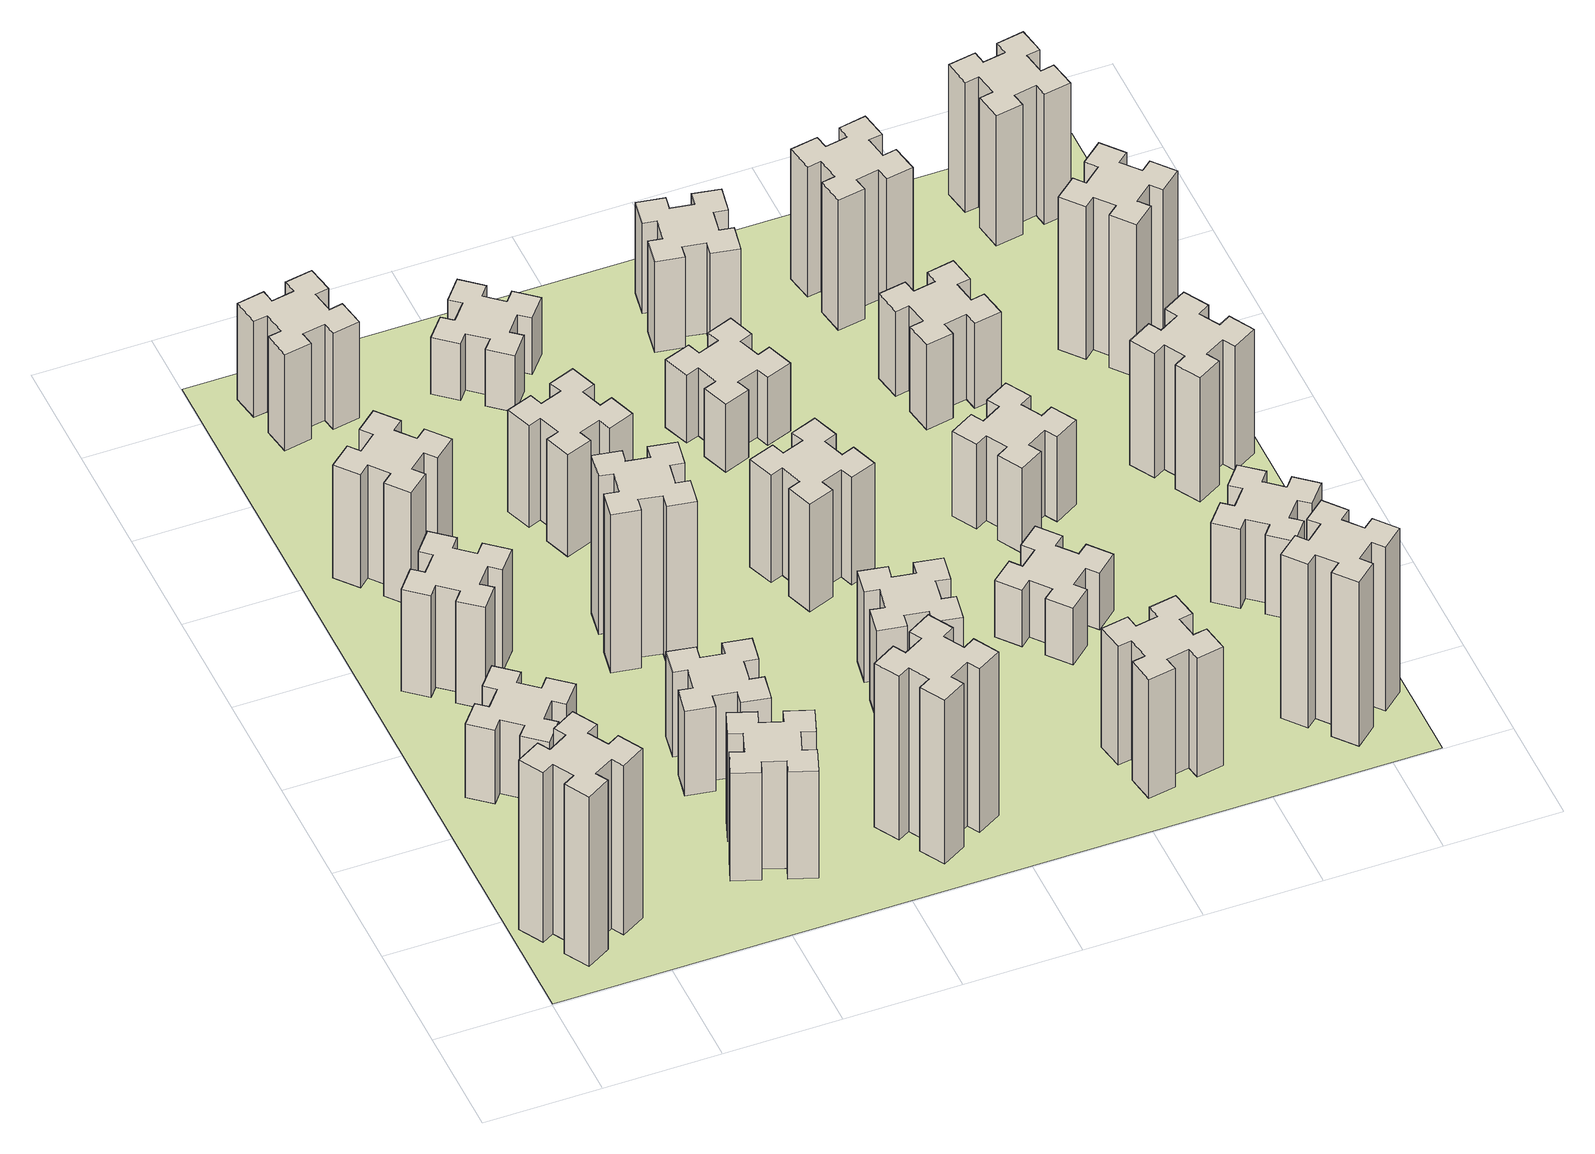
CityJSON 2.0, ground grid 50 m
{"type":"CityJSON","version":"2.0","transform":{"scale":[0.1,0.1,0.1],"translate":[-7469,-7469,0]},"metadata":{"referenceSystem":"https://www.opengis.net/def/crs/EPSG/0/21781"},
"CityObjects":{
"building1":{"type":"Building","attributes":{"class":"1000","function":"1000","usage":"1000","yearOfConstruction":2016,"roofType":"1000","measuredHeight":90,"storeysAboveGround":30,"storeysBelowGround":0},"geometry":[{"type":"Solid","lod":"1","boundaries":[[[[0,1,2,3,4,5,6,7,8,9,10,11,12,13,14,15,16,17,18,19]],[[17,16,20,21]],[[16,15,22,20]],[[15,14,23,22]],[[14,13,24,23]],[[13,12,25,24]],[[12,11,26,25]],[[11,10,27,26]],[[10,9,28,27]],[[9,8,29,28]],[[8,7,30,29]],[[7,6,31,30]],[[6,5,32,31]],[[5,4,33,32]],[[4,3,34,33]],[[3,2,35,34]],[[2,1,36,35]],[[1,0,37,36]],[[0,19,38,37]],[[19,18,39,38]],[[18,17,21,39]],[[24,25,26,27,28,29,30,31,32,33,34,35,36,37,38,39,21,20,22,23]]]]}]},
"building2":{"type":"Building","attributes":{"class":"1000","function":"1000","usage":"1000","yearOfConstruction":2016,"roofType":"1000","measuredHeight":39,"storeysAboveGround":30,"storeysBelowGround":0},"geometry":[{"type":"Solid","lod":"1","boundaries":[[[[40,41,42,43,44,45,46,47,48,49,50,51,52,53,54,55,56,57,58,59]],[[57,56,60,61]],[[56,55,62,60]],[[55,54,63,62]],[[54,53,64,63]],[[53,52,65,64]],[[52,51,66,65]],[[51,50,67,66]],[[50,49,68,67]],[[49,48,69,68]],[[48,47,70,69]],[[47,46,71,70]],[[46,45,72,71]],[[45,44,73,72]],[[44,43,74,73]],[[43,42,75,74]],[[42,41,76,75]],[[41,40,77,76]],[[40,59,78,77]],[[59,58,79,78]],[[58,57,61,79]],[[64,65,66,67,68,69,70,71,72,73,74,75,76,77,78,79,61,60,62,63]]]]}]},
"building3":{"type":"Building","attributes":{"class":"1000","function":"1000","usage":"1000","yearOfConstruction":2016,"roofType":"1000","measuredHeight":54,"storeysAboveGround":30,"storeysBelowGround":0},"geometry":[{"type":"Solid","lod":"1","boundaries":[[[[80,81,82,83,84,85,86,87,88,89,90,91,92,93,94,95,96,97,98,99]],[[97,96,100,101]],[[96,95,102,100]],[[95,94,103,102]],[[94,93,104,103]],[[93,92,105,104]],[[92,91,106,105]],[[91,90,107,106]],[[90,89,108,107]],[[89,88,109,108]],[[88,87,110,109]],[[87,86,111,110]],[[86,85,112,111]],[[85,84,113,112]],[[84,83,114,113]],[[83,82,115,114]],[[82,81,116,115]],[[81,80,117,116]],[[80,99,118,117]],[[99,98,119,118]],[[98,97,101,119]],[[104,105,106,107,108,109,110,111,112,113,114,115,116,117,118,119,101,100,102,103]]]]}]},
"building4":{"type":"Building","attributes":{"class":"1000","function":"1000","usage":"1000","yearOfConstruction":2016,"roofType":"1000","measuredHeight":60,"storeysAboveGround":30,"storeysBelowGround":0},"geometry":[{"type":"Solid","lod":"1","boundaries":[[[[120,121,122,123,124,125,126,127,128,129,130,131,132,133,134,135,136,137,138,139]],[[137,136,140,141]],[[136,135,142,140]],[[135,134,143,142]],[[134,133,144,143]],[[133,132,145,144]],[[132,131,146,145]],[[131,130,147,146]],[[130,129,148,147]],[[129,128,149,148]],[[128,127,150,149]],[[127,126,151,150]],[[126,125,152,151]],[[125,124,153,152]],[[124,123,154,153]],[[123,122,155,154]],[[122,121,156,155]],[[121,120,157,156]],[[120,139,158,157]],[[139,138,159,158]],[[138,137,141,159]],[[144,145,146,147,148,149,150,151,152,153,154,155,156,157,158,159,141,140,142,143]]]]}]},
"building5":{"type":"Building","attributes":{"class":"1000","function":"1000","usage":"1000","yearOfConstruction":2016,"roofType":"1000","measuredHeight":57,"storeysAboveGround":30,"storeysBelowGround":0},"geometry":[{"type":"Solid","lod":"1","boundaries":[[[[160,161,162,163,164,165,166,167,168,169,170,171,172,173,174,175,176,177,178,179]],[[177,176,180,181]],[[176,175,182,180]],[[175,174,183,182]],[[174,173,184,183]],[[173,172,185,184]],[[172,171,186,185]],[[171,170,187,186]],[[170,169,188,187]],[[169,168,189,188]],[[168,167,190,189]],[[167,166,191,190]],[[166,165,192,191]],[[165,164,193,192]],[[164,163,194,193]],[[163,162,195,194]],[[162,161,196,195]],[[161,160,197,196]],[[160,179,198,197]],[[179,178,199,198]],[[178,177,181,199]],[[184,185,186,187,188,189,190,191,192,193,194,195,196,197,198,199,181,180,182,183]]]]}]},
"building6":{"type":"Building","attributes":{"class":"1000","function":"1000","usage":"1000","yearOfConstruction":2016,"roofType":"1000","measuredHeight":51,"storeysAboveGround":30,"storeysBelowGround":0},"geometry":[{"type":"Solid","lod":"1","boundaries":[[[[200,201,202,203,204,205,206,207,208,209,210,211,212,213,214,215,216,217,218,219]],[[217,216,220,221]],[[216,215,222,220]],[[215,214,223,222]],[[214,213,224,223]],[[213,212,225,224]],[[212,211,226,225]],[[211,210,227,226]],[[210,209,228,227]],[[209,208,229,228]],[[208,207,230,229]],[[207,206,231,230]],[[206,205,232,231]],[[205,204,233,232]],[[204,203,234,233]],[[203,202,235,234]],[[202,201,236,235]],[[201,200,237,236]],[[200,219,238,237]],[[219,218,239,238]],[[218,217,221,239]],[[224,225,226,227,228,229,230,231,232,233,234,235,236,237,238,239,221,220,222,223]]]]}]},
"building7":{"type":"Building","attributes":{"class":"1000","function":"1000","usage":"1000","yearOfConstruction":2016,"roofType":"1000","measuredHeight":45,"storeysAboveGround":30,"storeysBelowGround":0},"geometry":[{"type":"Solid","lod":"1","boundaries":[[[[240,241,242,243,244,245,246,247,248,249,250,251,252,253,254,255,256,257,258,259]],[[257,256,260,261]],[[256,255,262,260]],[[255,254,263,262]],[[254,253,264,263]],[[253,252,265,264]],[[252,251,266,265]],[[251,250,267,266]],[[250,249,268,267]],[[249,248,269,268]],[[248,247,270,269]],[[247,246,271,270]],[[246,245,272,271]],[[245,244,273,272]],[[244,243,274,273]],[[243,242,275,274]],[[242,241,276,275]],[[241,240,277,276]],[[240,259,278,277]],[[259,258,279,278]],[[258,257,261,279]],[[264,265,266,267,268,269,270,271,272,273,274,275,276,277,278,279,261,260,262,263]]]]}]},
"building8":{"type":"Building","attributes":{"class":"1000","function":"1000","usage":"1000","yearOfConstruction":2016,"roofType":"1000","measuredHeight":84,"storeysAboveGround":30,"storeysBelowGround":0},"geometry":[{"type":"Solid","lod":"1","boundaries":[[[[280,281,282,283,284,285,286,287,288,289,290,291,292,293,294,295,296,297,298,299]],[[297,296,300,301]],[[296,295,302,300]],[[295,294,303,302]],[[294,293,304,303]],[[293,292,305,304]],[[292,291,306,305]],[[291,290,307,306]],[[290,289,308,307]],[[289,288,309,308]],[[288,287,310,309]],[[287,286,311,310]],[[286,285,312,311]],[[285,284,313,312]],[[284,283,314,313]],[[283,282,315,314]],[[282,281,316,315]],[[281,280,317,316]],[[280,299,318,317]],[[299,298,319,318]],[[298,297,301,319]],[[304,305,306,307,308,309,310,311,312,313,314,315,316,317,318,319,301,300,302,303]]]]}]},
"building9":{"type":"Building","attributes":{"class":"1000","function":"1000","usage":"1000","yearOfConstruction":2016,"roofType":"1000","measuredHeight":54,"storeysAboveGround":30,"storeysBelowGround":0},"geometry":[{"type":"Solid","lod":"1","boundaries":[[[[320,321,322,323,324,325,326,327,328,329,330,331,332,333,334,335,336,337,338,339]],[[337,336,340,341]],[[336,335,342,340]],[[335,334,343,342]],[[334,333,344,343]],[[333,332,345,344]],[[332,331,346,345]],[[331,330,347,346]],[[330,329,348,347]],[[329,328,349,348]],[[328,327,350,349]],[[327,326,351,350]],[[326,325,352,351]],[[325,324,353,352]],[[324,323,354,353]],[[323,322,355,354]],[[322,321,356,355]],[[321,320,357,356]],[[320,339,358,357]],[[339,338,359,358]],[[338,337,341,359]],[[344,345,346,347,348,349,350,351,352,353,354,355,356,357,358,359,341,340,342,343]]]]}]},
"building10":{"type":"Building","attributes":{"class":"1000","function":"1000","usage":"1000","yearOfConstruction":2016,"roofType":"1000","measuredHeight":87,"storeysAboveGround":30,"storeysBelowGround":0},"geometry":[{"type":"Solid","lod":"1","boundaries":[[[[360,361,362,363,364,365,366,367,368,369,370,371,372,373,374,375,376,377,378,379]],[[377,376,380,381]],[[376,375,382,380]],[[375,374,383,382]],[[374,373,384,383]],[[373,372,385,384]],[[372,371,386,385]],[[371,370,387,386]],[[370,369,388,387]],[[369,368,389,388]],[[368,367,390,389]],[[367,366,391,390]],[[366,365,392,391]],[[365,364,393,392]],[[364,363,394,393]],[[363,362,395,394]],[[362,361,396,395]],[[361,360,397,396]],[[360,379,398,397]],[[379,378,399,398]],[[378,377,381,399]],[[384,385,386,387,388,389,390,391,392,393,394,395,396,397,398,399,381,380,382,383]]]]}]},
"building11":{"type":"Building","attributes":{"class":"1000","function":"1000","usage":"1000","yearOfConstruction":2016,"roofType":"1000","measuredHeight":30,"storeysAboveGround":30,"storeysBelowGround":0},"geometry":[{"type":"Solid","lod":"1","boundaries":[[[[400,401,402,403,404,405,406,407,408,409,410,411,412,413,414,415,416,417,418,419]],[[417,416,420,421]],[[416,415,422,420]],[[415,414,423,422]],[[414,413,424,423]],[[413,412,425,424]],[[412,411,426,425]],[[411,410,427,426]],[[410,409,428,427]],[[409,408,429,428]],[[408,407,430,429]],[[407,406,431,430]],[[406,405,432,431]],[[405,404,433,432]],[[404,403,434,433]],[[403,402,435,434]],[[402,401,436,435]],[[401,400,437,436]],[[400,419,438,437]],[[419,418,439,438]],[[418,417,421,439]],[[424,425,426,427,428,429,430,431,432,433,434,435,436,437,438,439,421,420,422,423]]]]}]},
"building12":{"type":"Building","attributes":{"class":"1000","function":"1000","usage":"1000","yearOfConstruction":2016,"roofType":"1000","measuredHeight":48,"storeysAboveGround":30,"storeysBelowGround":0},"geometry":[{"type":"Solid","lod":"1","boundaries":[[[[440,441,442,443,444,445,446,447,448,449,450,451,452,453,454,455,456,457,458,459]],[[457,456,460,461]],[[456,455,462,460]],[[455,454,463,462]],[[454,453,464,463]],[[453,452,465,464]],[[452,451,466,465]],[[451,450,467,466]],[[450,449,468,467]],[[449,448,469,468]],[[448,447,470,469]],[[447,446,471,470]],[[446,445,472,471]],[[445,444,473,472]],[[444,443,474,473]],[[443,442,475,474]],[[442,441,476,475]],[[441,440,477,476]],[[440,459,478,477]],[[459,458,479,478]],[[458,457,461,479]],[[464,465,466,467,468,469,470,471,472,473,474,475,476,477,478,479,461,460,462,463]]]]}]},
"building13":{"type":"Building","attributes":{"class":"1000","function":"1000","usage":"1000","yearOfConstruction":2016,"roofType":"1000","measuredHeight":57,"storeysAboveGround":30,"storeysBelowGround":0},"geometry":[{"type":"Solid","lod":"1","boundaries":[[[[480,481,482,483,484,485,486,487,488,489,490,491,492,493,494,495,496,497,498,499]],[[497,496,500,501]],[[496,495,502,500]],[[495,494,503,502]],[[494,493,504,503]],[[493,492,505,504]],[[492,491,506,505]],[[491,490,507,506]],[[490,489,508,507]],[[489,488,509,508]],[[488,487,510,509]],[[487,486,511,510]],[[486,485,512,511]],[[485,484,513,512]],[[484,483,514,513]],[[483,482,515,514]],[[482,481,516,515]],[[481,480,517,516]],[[480,499,518,517]],[[499,498,519,518]],[[498,497,501,519]],[[504,505,506,507,508,509,510,511,512,513,514,515,516,517,518,519,501,500,502,503]]]]}]},
"building14":{"type":"Building","attributes":{"class":"1000","function":"1000","usage":"1000","yearOfConstruction":2016,"roofType":"1000","measuredHeight":36,"storeysAboveGround":30,"storeysBelowGround":0},"geometry":[{"type":"Solid","lod":"1","boundaries":[[[[520,521,522,523,524,525,526,527,528,529,530,531,532,533,534,535,536,537,538,539]],[[537,536,540,541]],[[536,535,542,540]],[[535,534,543,542]],[[534,533,544,543]],[[533,532,545,544]],[[532,531,546,545]],[[531,530,547,546]],[[530,529,548,547]],[[529,528,549,548]],[[528,527,550,549]],[[527,526,551,550]],[[526,525,552,551]],[[525,524,553,552]],[[524,523,554,553]],[[523,522,555,554]],[[522,521,556,555]],[[521,520,557,556]],[[520,539,558,557]],[[539,538,559,558]],[[538,537,541,559]],[[544,545,546,547,548,549,550,551,552,553,554,555,556,557,558,559,541,540,542,543]]]]}]},
"building15":{"type":"Building","attributes":{"class":"1000","function":"1000","usage":"1000","yearOfConstruction":2016,"roofType":"1000","measuredHeight":63,"storeysAboveGround":30,"storeysBelowGround":0},"geometry":[{"type":"Solid","lod":"1","boundaries":[[[[560,561,562,563,564,565,566,567,568,569,570,571,572,573,574,575,576,577,578,579]],[[577,576,580,581]],[[576,575,582,580]],[[575,574,583,582]],[[574,573,584,583]],[[573,572,585,584]],[[572,571,586,585]],[[571,570,587,586]],[[570,569,588,587]],[[569,568,589,588]],[[568,567,590,589]],[[567,566,591,590]],[[566,565,592,591]],[[565,564,593,592]],[[564,563,594,593]],[[563,562,595,594]],[[562,561,596,595]],[[561,560,597,596]],[[560,579,598,597]],[[579,578,599,598]],[[578,577,581,599]],[[584,585,586,587,588,589,590,591,592,593,594,595,596,597,598,599,581,580,582,583]]]]}]},
"building16":{"type":"Building","attributes":{"class":"1000","function":"1000","usage":"1000","yearOfConstruction":2016,"roofType":"1000","measuredHeight":48,"storeysAboveGround":30,"storeysBelowGround":0},"geometry":[{"type":"Solid","lod":"1","boundaries":[[[[600,601,602,603,604,605,606,607,608,609,610,611,612,613,614,615,616,617,618,619]],[[617,616,620,621]],[[616,615,622,620]],[[615,614,623,622]],[[614,613,624,623]],[[613,612,625,624]],[[612,611,626,625]],[[611,610,627,626]],[[610,609,628,627]],[[609,608,629,628]],[[608,607,630,629]],[[607,606,631,630]],[[606,605,632,631]],[[605,604,633,632]],[[604,603,634,633]],[[603,602,635,634]],[[602,601,636,635]],[[601,600,637,636]],[[600,619,638,637]],[[619,618,639,638]],[[618,617,621,639]],[[624,625,626,627,628,629,630,631,632,633,634,635,636,637,638,639,621,620,622,623]]]]}]},
"building17":{"type":"Building","attributes":{"class":"1000","function":"1000","usage":"1000","yearOfConstruction":2016,"roofType":"1000","measuredHeight":30,"storeysAboveGround":30,"storeysBelowGround":0},"geometry":[{"type":"Solid","lod":"1","boundaries":[[[[640,641,642,643,644,645,646,647,648,649,650,651,652,653,654,655,656,657,658,659]],[[657,656,660,661]],[[656,655,662,660]],[[655,654,663,662]],[[654,653,664,663]],[[653,652,665,664]],[[652,651,666,665]],[[651,650,667,666]],[[650,649,668,667]],[[649,648,669,668]],[[648,647,670,669]],[[647,646,671,670]],[[646,645,672,671]],[[645,644,673,672]],[[644,643,674,673]],[[643,642,675,674]],[[642,641,676,675]],[[641,640,677,676]],[[640,659,678,677]],[[659,658,679,678]],[[658,657,661,679]],[[664,665,666,667,668,669,670,671,672,673,674,675,676,677,678,679,661,660,662,663]]]]}]},
"building18":{"type":"Building","attributes":{"class":"1000","function":"1000","usage":"1000","yearOfConstruction":2016,"roofType":"1000","measuredHeight":45,"storeysAboveGround":30,"storeysBelowGround":0},"geometry":[{"type":"Solid","lod":"1","boundaries":[[[[680,681,682,683,684,685,686,687,688,689,690,691,692,693,694,695,696,697,698,699]],[[697,696,700,701]],[[696,695,702,700]],[[695,694,703,702]],[[694,693,704,703]],[[693,692,705,704]],[[692,691,706,705]],[[691,690,707,706]],[[690,689,708,707]],[[689,688,709,708]],[[688,687,710,709]],[[687,686,711,710]],[[686,685,712,711]],[[685,684,713,712]],[[684,683,714,713]],[[683,682,715,714]],[[682,681,716,715]],[[681,680,717,716]],[[680,699,718,717]],[[699,698,719,718]],[[698,697,701,719]],[[704,705,706,707,708,709,710,711,712,713,714,715,716,717,718,719,701,700,702,703]]]]}]},
"building19":{"type":"Building","attributes":{"class":"1000","function":"1000","usage":"1000","yearOfConstruction":2016,"roofType":"1000","measuredHeight":45,"storeysAboveGround":30,"storeysBelowGround":0},"geometry":[{"type":"Solid","lod":"1","boundaries":[[[[720,721,722,723,724,725,726,727,728,729,730,731,732,733,734,735,736,737,738,739]],[[737,736,740,741]],[[736,735,742,740]],[[735,734,743,742]],[[734,733,744,743]],[[733,732,745,744]],[[732,731,746,745]],[[731,730,747,746]],[[730,729,748,747]],[[729,728,749,748]],[[728,727,750,749]],[[727,726,751,750]],[[726,725,752,751]],[[725,724,753,752]],[[724,723,754,753]],[[723,722,755,754]],[[722,721,756,755]],[[721,720,757,756]],[[720,739,758,757]],[[739,738,759,758]],[[738,737,741,759]],[[744,745,746,747,748,749,750,751,752,753,754,755,756,757,758,759,741,740,742,743]]]]}]},
"building20":{"type":"Building","attributes":{"class":"1000","function":"1000","usage":"1000","yearOfConstruction":2016,"roofType":"1000","measuredHeight":87,"storeysAboveGround":30,"storeysBelowGround":0},"geometry":[{"type":"Solid","lod":"1","boundaries":[[[[760,761,762,763,764,765,766,767,768,769,770,771,772,773,774,775,776,777,778,779]],[[777,776,780,781]],[[776,775,782,780]],[[775,774,783,782]],[[774,773,784,783]],[[773,772,785,784]],[[772,771,786,785]],[[771,770,787,786]],[[770,769,788,787]],[[769,768,789,788]],[[768,767,790,789]],[[767,766,791,790]],[[766,765,792,791]],[[765,764,793,792]],[[764,763,794,793]],[[763,762,795,794]],[[762,761,796,795]],[[761,760,797,796]],[[760,779,798,797]],[[779,778,799,798]],[[778,777,781,799]],[[784,785,786,787,788,789,790,791,792,793,794,795,796,797,798,799,781,780,782,783]]]]}]},
"building21":{"type":"Building","attributes":{"class":"1000","function":"1000","usage":"1000","yearOfConstruction":2016,"roofType":"1000","measuredHeight":69,"storeysAboveGround":30,"storeysBelowGround":0},"geometry":[{"type":"Solid","lod":"1","boundaries":[[[[800,801,802,803,804,805,806,807,808,809,810,811,812,813,814,815,816,817,818,819]],[[817,816,820,821]],[[816,815,822,820]],[[815,814,823,822]],[[814,813,824,823]],[[813,812,825,824]],[[812,811,826,825]],[[811,810,827,826]],[[810,809,828,827]],[[809,808,829,828]],[[808,807,830,829]],[[807,806,831,830]],[[806,805,832,831]],[[805,804,833,832]],[[804,803,834,833]],[[803,802,835,834]],[[802,801,836,835]],[[801,800,837,836]],[[800,819,838,837]],[[819,818,839,838]],[[818,817,821,839]],[[824,825,826,827,828,829,830,831,832,833,834,835,836,837,838,839,821,820,822,823]]]]}]},
"building22":{"type":"Building","attributes":{"class":"1000","function":"1000","usage":"1000","yearOfConstruction":2016,"roofType":"1000","measuredHeight":42,"storeysAboveGround":30,"storeysBelowGround":0},"geometry":[{"type":"Solid","lod":"1","boundaries":[[[[840,841,842,843,844,845,846,847,848,849,850,851,852,853,854,855,856,857,858,859]],[[857,856,860,861]],[[856,855,862,860]],[[855,854,863,862]],[[854,853,864,863]],[[853,852,865,864]],[[852,851,866,865]],[[851,850,867,866]],[[850,849,868,867]],[[849,848,869,868]],[[848,847,870,869]],[[847,846,871,870]],[[846,845,872,871]],[[845,844,873,872]],[[844,843,874,873]],[[843,842,875,874]],[[842,841,876,875]],[[841,840,877,876]],[[840,859,878,877]],[[859,858,879,878]],[[858,857,861,879]],[[864,865,866,867,868,869,870,871,872,873,874,875,876,877,878,879,861,860,862,863]]]]}]},
"building23":{"type":"Building","attributes":{"class":"1000","function":"1000","usage":"1000","yearOfConstruction":2016,"roofType":"1000","measuredHeight":66,"storeysAboveGround":30,"storeysBelowGround":0},"geometry":[{"type":"Solid","lod":"1","boundaries":[[[[880,881,882,883,884,885,886,887,888,889,890,891,892,893,894,895,896,897,898,899]],[[897,896,900,901]],[[896,895,902,900]],[[895,894,903,902]],[[894,893,904,903]],[[893,892,905,904]],[[892,891,906,905]],[[891,890,907,906]],[[890,889,908,907]],[[889,888,909,908]],[[888,887,910,909]],[[887,886,911,910]],[[886,885,912,911]],[[885,884,913,912]],[[884,883,914,913]],[[883,882,915,914]],[[882,881,916,915]],[[881,880,917,916]],[[880,899,918,917]],[[899,898,919,918]],[[898,897,901,919]],[[904,905,906,907,908,909,910,911,912,913,914,915,916,917,918,919,901,900,902,903]]]]}]},
"building24":{"type":"Building","attributes":{"class":"1000","function":"1000","usage":"1000","yearOfConstruction":2016,"roofType":"1000","measuredHeight":81,"storeysAboveGround":30,"storeysBelowGround":0},"geometry":[{"type":"Solid","lod":"1","boundaries":[[[[920,921,922,923,924,925,926,927,928,929,930,931,932,933,934,935,936,937,938,939]],[[937,936,940,941]],[[936,935,942,940]],[[935,934,943,942]],[[934,933,944,943]],[[933,932,945,944]],[[932,931,946,945]],[[931,930,947,946]],[[930,929,948,947]],[[929,928,949,948]],[[928,927,950,949]],[[927,926,951,950]],[[926,925,952,951]],[[925,924,953,952]],[[924,923,954,953]],[[923,922,955,954]],[[922,921,956,955]],[[921,920,957,956]],[[920,939,958,957]],[[939,938,959,958]],[[938,937,941,959]],[[944,945,946,947,948,949,950,951,952,953,954,955,956,957,958,959,941,940,942,943]]]]}]},
"building25":{"type":"Building","attributes":{"class":"1000","function":"1000","usage":"1000","yearOfConstruction":2016,"roofType":"1000","measuredHeight":69,"storeysAboveGround":30,"storeysBelowGround":0},"geometry":[{"type":"Solid","lod":"1","boundaries":[[[[960,961,962,963,964,965,966,967,968,969,970,971,972,973,974,975,976,977,978,979]],[[977,976,980,981]],[[976,975,982,980]],[[975,974,983,982]],[[974,973,984,983]],[[973,972,985,984]],[[972,971,986,985]],[[971,970,987,986]],[[970,969,988,987]],[[969,968,989,988]],[[968,967,990,989]],[[967,966,991,990]],[[966,965,992,991]],[[965,964,993,992]],[[964,963,994,993]],[[963,962,995,994]],[[962,961,996,995]],[[961,960,997,996]],[[960,979,998,997]],[[979,978,999,998]],[[978,977,981,999]],[[984,985,986,987,988,989,990,991,992,993,994,995,996,997,998,999,981,980,982,983]]]]}]},
"landuse1":{"type":"LandUse","attributes":{"name":"plot1","function":"1010"},"geometry":[{"type":"MultiSurface","lod":"1","boundaries":[[[1000,1001,1002,1003]]]}]}
},
"vertices":[
[155,364,0],[205,277,0],[153,247,0],[213,143,0],[317,203,0],[287,255,0],[374,305,0],[404,253,0],[508,313,0],[448,417,0],[396,387,0],[346,474,0],[398,504,0],[338,608,0],[234,548,0],[264,496,0],[177,446,0],[147,498,0],[43,438,0],[103,334,0],[177,446,900],[147,498,900],[264,496,900],[234,548,900],[338,608,900],[398,504,900],[346,474,900],[396,387,900],[448,417,900],[508,313,900],[404,253,900],[374,305,900],[287,255,900],[317,203,900],[213,143,900],[153,247,900],[205,277,900],[155,364,900],[103,334,900],[43,438,900],
[323,1324,0],[259,1248,0],[213,1286,0],[136,1194,0],[228,1117,0],[266,1163,0],[343,1099,0],[304,1053,0],[396,976,0],[473,1068,0],[427,1106,0],[492,1183,0],[538,1144,0],[615,1236,0],[523,1313,0],[484,1267,0],[408,1332,0],[446,1378,0],[354,1455,0],[277,1363,0],[408,1332,390],[446,1378,390],[484,1267,390],[523,1313,390],[615,1236,390],[538,1144,390],[492,1183,390],[427,1106,390],[473,1068,390],[396,976,390],[304,1053,390],[343,1099,390],[266,1163,390],[228,1117,390],[136,1194,390],[213,1286,390],[259,1248,390],[323,1324,390],[277,1363,390],[354,1455,390],
[484,1907,0],[408,1972,0],[446,2018,0],[354,2095,0],[277,2003,0],[323,1964,0],[259,1888,0],[213,1926,0],[136,1834,0],[228,1757,0],[266,1803,0],[343,1739,0],[304,1693,0],[396,1616,0],[473,1708,0],[427,1746,0],[492,1823,0],[538,1784,0],[615,1876,0],[523,1953,0],[492,1823,540],[538,1784,540],[427,1746,540],[473,1708,540],[396,1616,540],[304,1693,540],[343,1739,540],[266,1803,540],[228,1757,540],[136,1834,540],[213,1926,540],[259,1888,540],[323,1964,540],[277,2003,540],[354,2095,540],[446,2018,540],[408,1972,540],[484,1907,540],[523,1953,540],[615,1876,540],
[492,2528,0],[427,2604,0],[473,2643,0],[396,2735,0],[304,2658,0],[343,2612,0],[266,2547,0],[228,2593,0],[136,2516,0],[213,2424,0],[259,2463,0],[323,2386,0],[277,2348,0],[354,2256,0],[446,2333,0],[408,2379,0],[484,2443,0],[523,2397,0],[615,2474,0],[538,2566,0],[484,2443,600],[523,2397,600],[408,2379,600],[446,2333,600],[354,2256,600],[277,2348,600],[323,2386,600],[259,2463,600],[213,2424,600],[136,2516,600],[228,2593,600],[266,2547,600],[343,2612,600],[304,2658,600],[396,2735,600],[473,2643,600],[427,2604,600],[492,2528,600],[538,2566,600],[615,2474,600],
[1029,560,0],[995,466,0],[939,487,0],[897,374,0],[1010,333,0],[1031,389,0],[1125,355,0],[1104,299,0],[1217,257,0],[1258,370,0],[1202,391,0],[1236,485,0],[1292,464,0],[1333,577,0],[1220,618,0],[1200,562,0],[1106,596,0],[1127,652,0],[1014,693,0],[973,580,0],[1106,596,570],[1127,652,570],[1200,562,570],[1220,618,570],[1333,577,570],[1292,464,570],[1236,485,570],[1202,391,570],[1258,370,570],[1217,257,570],[1104,299,570],[1125,355,570],[1031,389,570],[1010,333,570],[897,374,570],[939,487,570],[995,466,570],[1029,560,570],[973,580,570],[1014,693,570],
[492,3405,0],[475,3504,0],[534,3514,0],[513,3632,0],[395,3611,0],[405,3552,0],[307,3535,0],[297,3594,0],[178,3573,0],[199,3455,0],[258,3465,0],[276,3367,0],[217,3357,0],[237,3238,0],[356,3259,0],[345,3318,0],[444,3336,0],[454,3277,0],[572,3297,0],[551,3416,0],[444,3336,510],[454,3277,510],[345,3318,510],[356,3259,510],[237,3238,510],[217,3357,510],[276,3367,510],[258,3465,510],[199,3455,510],[178,3573,510],[297,3594,510],[307,3535,510],[405,3552,510],[395,3611,510],[513,3632,510],[534,3514,510],[475,3504,510],[492,3405,510],[551,3416,510],[572,3297,510],
[1047,916,0],[1145,898,0],[1135,839,0],[1253,818,0],[1274,937,0],[1215,947,0],[1232,1045,0],[1291,1035,0],[1312,1153,0],[1194,1174,0],[1184,1115,0],[1085,1132,0],[1096,1191,0],[977,1212,0],[957,1094,0],[1016,1084,0],[998,985,0],[939,996,0],[918,877,0],[1037,857,0],[998,985,450],[939,996,450],[1016,1084,450],[957,1094,450],[977,1212,450],[1096,1191,450],[1085,1132,450],[1184,1115,450],[1194,1174,450],[1312,1153,450],[1291,1035,450],[1232,1045,450],[1215,947,450],[1274,937,450],[1253,818,450],[1135,839,450],[1145,898,450],[1047,916,450],[1037,857,450],[918,877,450],
[1047,1656,0],[1145,1638,0],[1135,1579,0],[1253,1558,0],[1274,1677,0],[1215,1687,0],[1232,1785,0],[1291,1775,0],[1312,1893,0],[1194,1914,0],[1184,1855,0],[1085,1872,0],[1096,1931,0],[977,1952,0],[957,1834,0],[1016,1824,0],[998,1725,0],[939,1736,0],[918,1617,0],[1037,1597,0],[998,1725,840],[939,1736,840],[1016,1824,840],[957,1834,840],[977,1952,840],[1096,1931,840],[1085,1872,840],[1184,1855,840],[1194,1914,840],[1312,1893,840],[1291,1775,840],[1232,1785,840],[1215,1687,840],[1274,1677,840],[1253,1558,840],[1135,1579,840],[1145,1638,840],[1047,1656,840],[1037,1597,840],[918,1617,840],
[1125,2616,0],[1031,2582,0],[1010,2638,0],[897,2597,0],[939,2484,0],[995,2505,0],[1029,2411,0],[973,2390,0],[1014,2277,0],[1127,2319,0],[1106,2375,0],[1200,2409,0],[1220,2353,0],[1333,2394,0],[1292,2507,0],[1236,2486,0],[1202,2580,0],[1258,2600,0],[1217,2713,0],[1104,2672,0],[1202,2580,540],[1258,2600,540],[1236,2486,540],[1292,2507,540],[1333,2394,540],[1220,2353,540],[1200,2409,540],[1106,2375,540],[1127,2319,540],[1014,2277,540],[973,2390,540],[1029,2411,540],[995,2505,540],[939,2484,540],[897,2597,540],[1010,2638,540],[1031,2582,540],[1125,2616,540],[1104,2672,540],[1217,2713,540],
[1744,496,0],[1657,446,0],[1627,498,0],[1523,438,0],[1583,334,0],[1635,364,0],[1685,277,0],[1633,247,0],[1693,143,0],[1797,203,0],[1767,255,0],[1854,305,0],[1884,253,0],[1988,313,0],[1928,417,0],[1876,387,0],[1826,474,0],[1878,504,0],[1818,608,0],[1714,548,0],[1826,474,870],[1878,504,870],[1876,387,870],[1928,417,870],[1988,313,870],[1884,253,870],[1854,305,870],[1767,255,870],[1797,203,870],[1693,143,870],[1633,247,870],[1685,277,870],[1635,364,870],[1583,334,870],[1523,438,870],[1627,498,870],[1657,446,870],[1744,496,870],[1714,548,870],[1818,608,870],
[1063,3444,0],[999,3368,0],[953,3406,0],[876,3314,0],[968,3237,0],[1006,3283,0],[1083,3219,0],[1044,3173,0],[1136,3096,0],[1213,3188,0],[1167,3226,0],[1232,3303,0],[1278,3264,0],[1355,3356,0],[1263,3433,0],[1224,3387,0],[1148,3452,0],[1186,3498,0],[1094,3575,0],[1017,3483,0],[1148,3452,300],[1186,3498,300],[1224,3387,300],[1263,3433,300],[1355,3356,300],[1278,3264,300],[1232,3303,300],[1167,3226,300],[1213,3188,300],[1136,3096,300],[1044,3173,300],[1083,3219,300],[1006,3283,300],[968,3237,300],[876,3314,300],[953,3406,300],[999,3368,300],[1063,3444,300],[1017,3483,300],[1094,3575,300],
[2055,1047,0],[2072,1145,0],[2131,1135,0],[2152,1253,0],[2034,1274,0],[2024,1215,0],[1925,1232,0],[1936,1291,0],[1817,1312,0],[1797,1194,0],[1856,1184,0],[1838,1085,0],[1779,1096,0],[1758,977,0],[1877,957,0],[1887,1016,0],[1985,998,0],[1975,939,0],[2093,918,0],[2114,1037,0],[1985,998,480],[1975,939,480],[1887,1016,480],[1877,957,480],[1758,977,480],[1779,1096,480],[1838,1085,480],[1856,1184,480],[1797,1194,480],[1817,1312,480],[1936,1291,480],[1925,1232,480],[2024,1215,480],[2034,1274,480],[2152,1253,480],[2131,1135,480],[2072,1145,480],[2055,1047,480],[2114,1037,480],[2093,918,480],
[1846,1735,0],[1940,1769,0],[1960,1713,0],[2073,1754,0],[2032,1867,0],[1976,1846,0],[1942,1940,0],[1998,1960,0],[1957,2073,0],[1844,2032,0],[1865,1976,0],[1771,1942,0],[1750,1998,0],[1637,1957,0],[1679,1844,0],[1735,1865,0],[1769,1771,0],[1713,1750,0],[1754,1637,0],[1867,1679,0],[1769,1771,570],[1713,1750,570],[1735,1865,570],[1679,1844,570],[1637,1957,570],[1750,1998,570],[1771,1942,570],[1865,1976,570],[1844,2032,570],[1957,2073,570],[1998,1960,570],[1942,1940,570],[1976,1846,570],[2032,1867,570],[2073,1754,570],[1960,1713,570],[1940,1769,570],[1846,1735,570],[1867,1679,570],[1754,1637,570],
[1735,2705,0],[1769,2611,0],[1713,2590,0],[1754,2477,0],[1867,2519,0],[1846,2575,0],[1940,2609,0],[1960,2553,0],[2073,2594,0],[2032,2707,0],[1976,2686,0],[1942,2780,0],[1998,2800,0],[1957,2913,0],[1844,2872,0],[1865,2816,0],[1771,2782,0],[1750,2838,0],[1637,2797,0],[1679,2684,0],[1771,2782,360],[1750,2838,360],[1865,2816,360],[1844,2872,360],[1957,2913,360],[1998,2800,360],[1942,2780,360],[1976,2686,360],[2032,2707,360],[2073,2594,360],[1960,2553,360],[1940,2609,360],[1846,2575,360],[1867,2519,360],[1754,2477,360],[1713,2590,360],[1769,2611,360],[1735,2705,360],[1679,2684,360],[1637,2797,360],
[2665,258,0],[2764,276,0],[2774,217,0],[2892,237,0],[2871,356,0],[2812,345,0],[2795,444,0],[2854,454,0],[2833,572,0],[2715,551,0],[2725,492,0],[2627,475,0],[2617,534,0],[2498,513,0],[2519,395,0],[2578,405,0],[2596,307,0],[2537,297,0],[2557,178,0],[2676,199,0],[2596,307,630],[2537,297,630],[2578,405,630],[2519,395,630],[2498,513,630],[2617,534,630],[2627,475,630],[2725,492,630],[2715,551,630],[2833,572,630],[2854,454,630],[2795,444,630],[2812,345,630],[2871,356,630],[2892,237,630],[2774,217,630],[2764,276,630],[2665,258,630],[2676,199,630],[2557,178,630],
[2024,3435,0],[1925,3452,0],[1936,3511,0],[1817,3532,0],[1797,3414,0],[1856,3404,0],[1838,3305,0],[1779,3316,0],[1758,3197,0],[1877,3177,0],[1887,3236,0],[1985,3218,0],[1975,3159,0],[2093,3138,0],[2114,3257,0],[2055,3267,0],[2072,3365,0],[2131,3355,0],[2152,3473,0],[2034,3494,0],[2072,3365,480],[2131,3355,480],[2055,3267,480],[2114,3257,480],[2093,3138,480],[1975,3159,480],[1985,3218,480],[1887,3236,480],[1877,3177,480],[1758,3197,480],[1779,3316,480],[1838,3305,480],[1856,3404,480],[1797,3414,480],[1817,3532,480],[1936,3511,480],[1925,3452,480],[2024,3435,480],[2034,3494,480],[2152,3473,480],
[2628,1099,0],[2704,1163,0],[2743,1117,0],[2835,1194,0],[2758,1286,0],[2712,1248,0],[2647,1324,0],[2693,1363,0],[2616,1455,0],[2524,1378,0],[2563,1332,0],[2486,1267,0],[2448,1313,0],[2356,1236,0],[2433,1144,0],[2479,1183,0],[2543,1106,0],[2497,1068,0],[2574,976,0],[2666,1053,0],[2543,1106,300],[2497,1068,300],[2479,1183,300],[2433,1144,300],[2356,1236,300],[2448,1313,300],[2486,1267,300],[2563,1332,300],[2524,1378,300],[2616,1455,300],[2693,1363,300],[2647,1324,300],[2712,1248,300],[2758,1286,300],[2835,1194,300],[2743,1117,300],[2704,1163,300],[2628,1099,300],[2666,1053,300],[2574,976,300],
[2575,1844,0],[2625,1757,0],[2573,1727,0],[2633,1623,0],[2737,1683,0],[2707,1735,0],[2794,1785,0],[2824,1733,0],[2928,1793,0],[2868,1897,0],[2816,1867,0],[2766,1954,0],[2818,1984,0],[2758,2088,0],[2654,2028,0],[2684,1976,0],[2597,1926,0],[2567,1978,0],[2463,1918,0],[2523,1814,0],[2597,1926,450],[2567,1978,450],[2684,1976,450],[2654,2028,450],[2758,2088,450],[2818,1984,450],[2766,1954,450],[2816,1867,450],[2868,1897,450],[2928,1793,450],[2824,1733,450],[2794,1785,450],[2707,1735,450],[2737,1683,450],[2633,1623,450],[2573,1727,450],[2625,1757,450],[2575,1844,450],[2523,1814,450],[2463,1918,450],
[2812,2565,0],[2795,2664,0],[2854,2674,0],[2833,2792,0],[2715,2771,0],[2725,2712,0],[2627,2695,0],[2617,2754,0],[2498,2733,0],[2519,2615,0],[2578,2625,0],[2596,2527,0],[2537,2517,0],[2557,2398,0],[2676,2419,0],[2665,2478,0],[2764,2496,0],[2774,2437,0],[2892,2457,0],[2871,2576,0],[2764,2496,450],[2774,2437,450],[2665,2478,450],[2676,2419,450],[2557,2398,450],[2537,2517,450],[2596,2527,450],[2578,2625,450],[2519,2615,450],[2498,2733,450],[2617,2754,450],[2627,2695,450],[2725,2712,450],[2715,2771,450],[2833,2792,450],[2854,2674,450],[2795,2664,450],[2812,2565,450],[2871,2576,450],[2892,2457,450],
[3468,259,0],[3544,323,0],[3583,277,0],[3675,354,0],[3598,446,0],[3552,408,0],[3487,484,0],[3533,523,0],[3456,615,0],[3364,538,0],[3403,492,0],[3326,427,0],[3288,473,0],[3196,396,0],[3273,304,0],[3319,343,0],[3383,266,0],[3337,228,0],[3414,136,0],[3506,213,0],[3383,266,870],[3337,228,870],[3319,343,870],[3273,304,870],[3196,396,870],[3288,473,870],[3326,427,870],[3403,492,870],[3364,538,870],[3456,615,870],[3533,523,870],[3487,484,870],[3552,408,870],[3598,446,870],[3675,354,870],[3583,277,870],[3544,323,870],[3468,259,870],[3506,213,870],[3414,136,870],
[2565,3118,0],[2664,3136,0],[2674,3077,0],[2792,3097,0],[2771,3216,0],[2712,3205,0],[2695,3304,0],[2754,3314,0],[2733,3432,0],[2615,3411,0],[2625,3352,0],[2527,3335,0],[2517,3394,0],[2398,3373,0],[2419,3255,0],[2478,3265,0],[2496,3167,0],[2437,3157,0],[2457,3038,0],[2576,3059,0],[2496,3167,690],[2437,3157,690],[2478,3265,690],[2419,3255,690],[2398,3373,690],[2517,3394,690],[2527,3335,690],[2625,3352,690],[2615,3411,690],[2733,3432,690],[2754,3314,690],[2695,3304,690],[2712,3205,690],[2771,3216,690],[2792,3097,690],[2674,3077,690],[2664,3136,690],[2565,3118,690],[2576,3059,690],[2457,3038,690],
[3487,1006,0],[3552,1083,0],[3598,1044,0],[3675,1136,0],[3583,1213,0],[3544,1167,0],[3468,1232,0],[3506,1278,0],[3414,1355,0],[3337,1263,0],[3383,1224,0],[3319,1148,0],[3273,1186,0],[3196,1094,0],[3288,1017,0],[3326,1063,0],[3403,999,0],[3364,953,0],[3456,876,0],[3533,968,0],[3403,999,420],[3364,953,420],[3326,1063,420],[3288,1017,420],[3196,1094,420],[3273,1186,420],[3319,1148,420],[3383,1224,420],[3337,1263,420],[3414,1355,420],[3506,1278,420],[3468,1232,420],[3544,1167,420],[3583,1213,420],[3675,1136,420],[3598,1044,420],[3552,1083,420],[3487,1006,420],[3533,968,420],[3456,876,420],
[3556,1867,0],[3506,1954,0],[3558,1984,0],[3498,2088,0],[3394,2028,0],[3424,1976,0],[3337,1926,0],[3307,1978,0],[3203,1918,0],[3263,1814,0],[3315,1844,0],[3365,1757,0],[3313,1727,0],[3373,1623,0],[3477,1683,0],[3447,1735,0],[3534,1785,0],[3564,1733,0],[3668,1793,0],[3608,1897,0],[3534,1785,660],[3564,1733,660],[3447,1735,660],[3477,1683,660],[3373,1623,660],[3313,1727,660],[3365,1757,660],[3315,1844,660],[3263,1814,660],[3203,1918,660],[3307,1978,660],[3337,1926,660],[3424,1976,660],[3394,2028,660],[3498,2088,660],[3558,1984,660],[3506,1954,660],[3556,1867,660],[3608,1897,660],[3668,1793,660],
[3403,2712,0],[3326,2647,0],[3288,2693,0],[3196,2616,0],[3273,2524,0],[3319,2563,0],[3383,2486,0],[3337,2448,0],[3414,2356,0],[3506,2433,0],[3468,2479,0],[3544,2543,0],[3583,2497,0],[3675,2574,0],[3598,2666,0],[3552,2628,0],[3487,2704,0],[3533,2743,0],[3456,2835,0],[3364,2758,0],[3487,2704,810],[3533,2743,810],[3552,2628,810],[3598,2666,810],[3675,2574,810],[3583,2497,810],[3544,2543,810],[3468,2479,810],[3506,2433,810],[3414,2356,810],[3337,2448,810],[3383,2486,810],[3319,2563,810],[3273,2524,810],[3196,2616,810],[3288,2693,810],[3326,2647,810],[3403,2712,810],[3364,2758,810],[3456,2835,810],
[3218,3465,0],[3236,3367,0],[3177,3357,0],[3197,3238,0],[3316,3259,0],[3305,3318,0],[3404,3336,0],[3414,3277,0],[3532,3297,0],[3511,3416,0],[3452,3405,0],[3435,3504,0],[3494,3514,0],[3473,3632,0],[3355,3611,0],[3365,3552,0],[3267,3535,0],[3257,3594,0],[3138,3573,0],[3159,3455,0],[3267,3535,690],[3257,3594,690],[3365,3552,690],[3355,3611,690],[3473,3632,690],[3494,3514,690],[3435,3504,690],[3452,3405,690],[3511,3416,690],[3532,3297,690],[3414,3277,690],[3404,3336,690],[3305,3318,690],[3316,3259,690],[3197,3238,690],[3177,3357,690],[3236,3367,690],[3218,3465,690],[3159,3455,690],[3138,3573,690],
[5,3705,0],[3705,3705,0],[3705,5,0],[5,5,0]
]}
